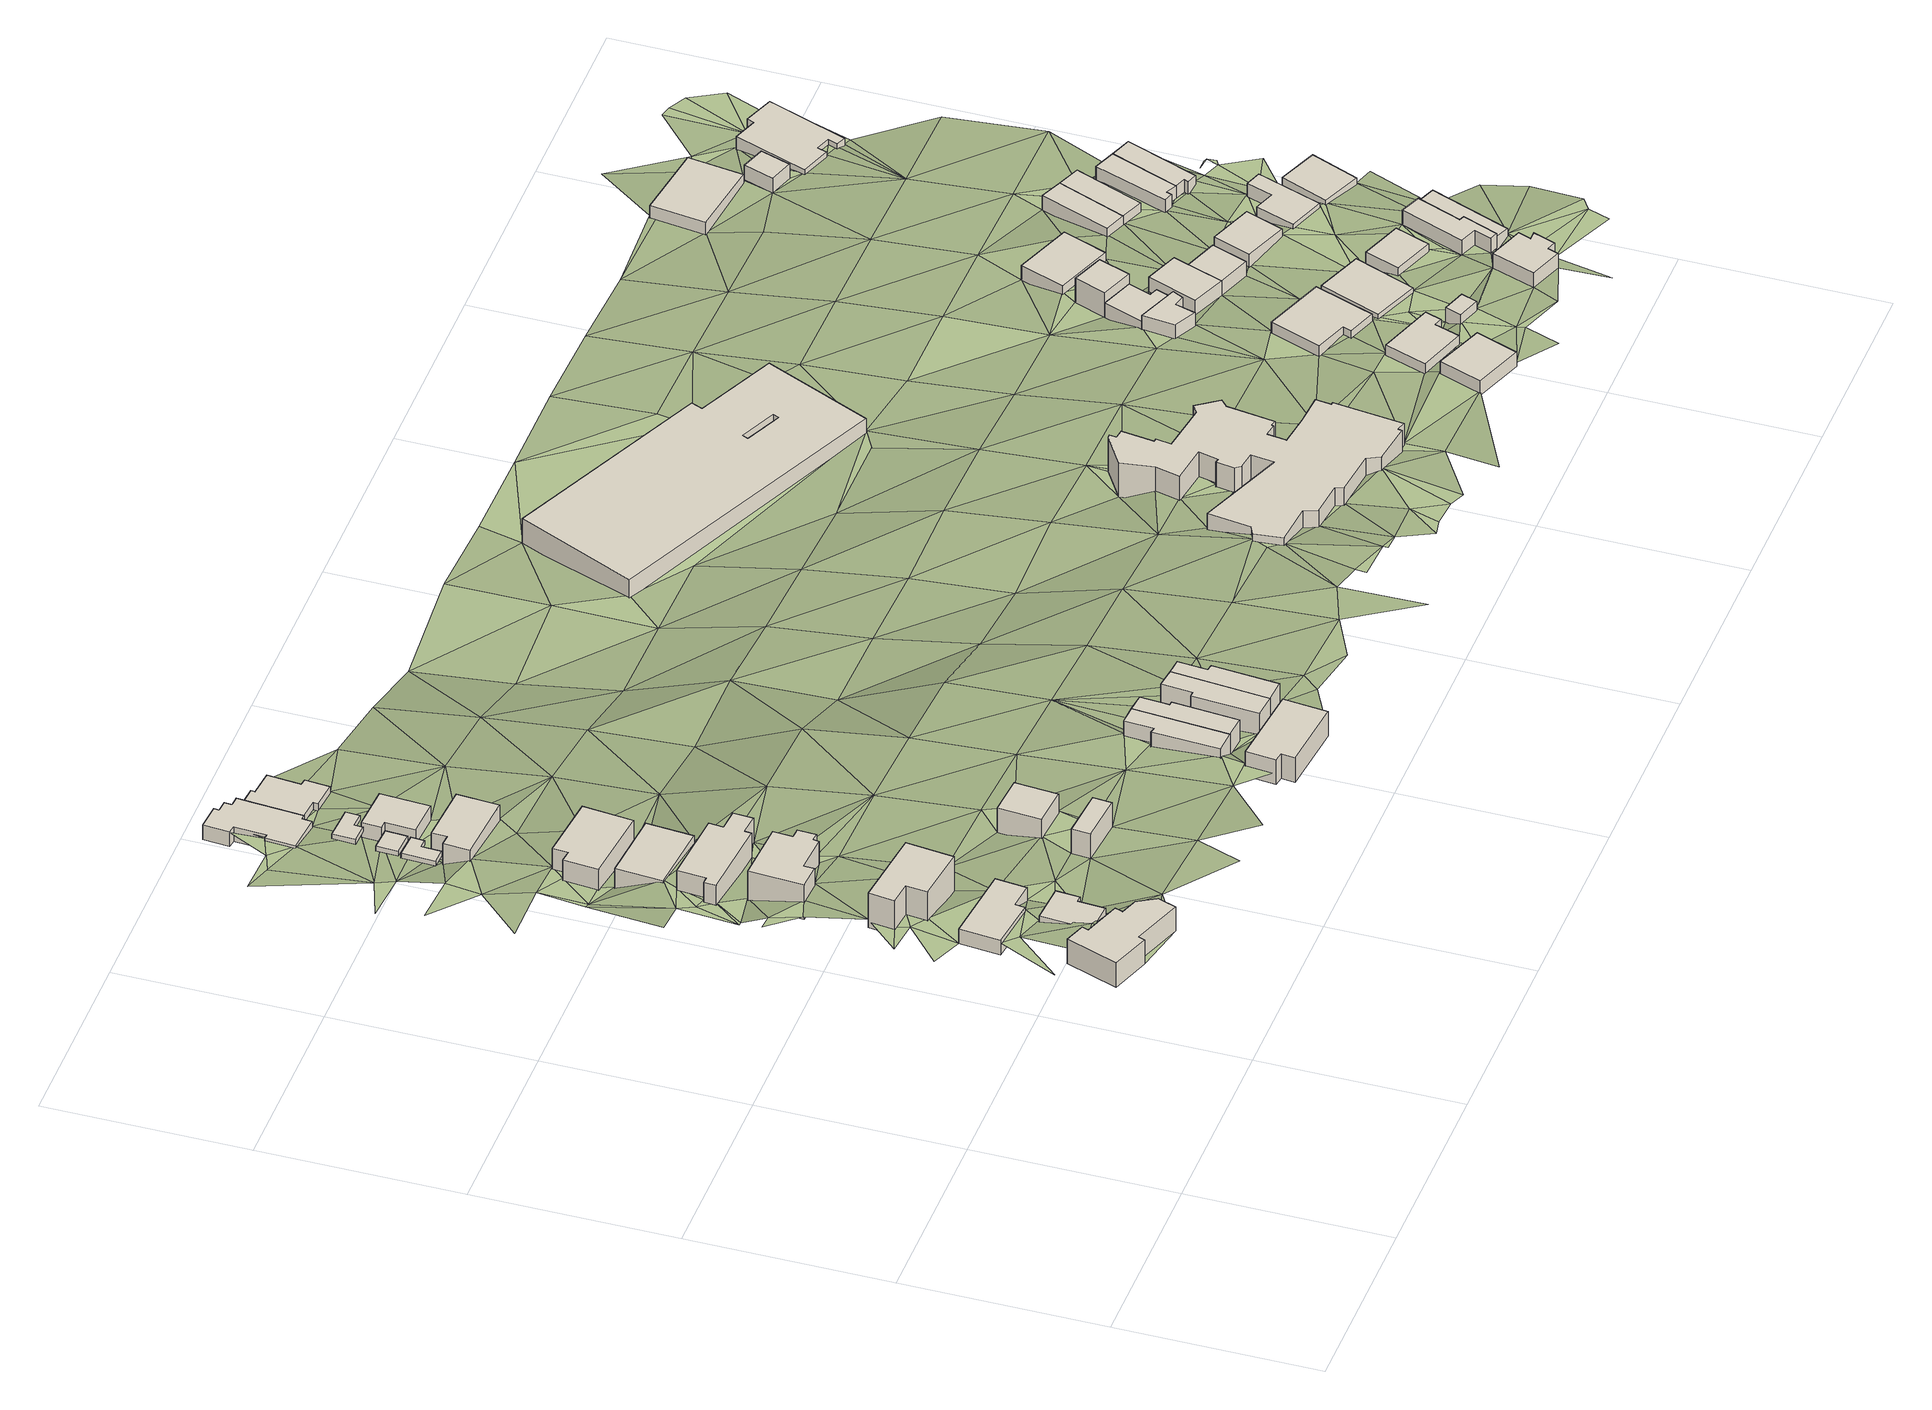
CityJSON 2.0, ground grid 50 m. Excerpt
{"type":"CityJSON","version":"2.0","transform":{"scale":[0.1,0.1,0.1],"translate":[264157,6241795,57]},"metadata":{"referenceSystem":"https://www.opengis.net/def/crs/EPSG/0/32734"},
"CityObjects":{
"building1":{"type":"Building","attributes":{"address":"49 Beresford Road Walmer Estate Cape Town","building":"house","building:levels":2,"building_height":6.9,"plus_code":"4FRW3C6X+W94","ground_height":112.01,"roof_height":118.91},"geometry":[{"type":"Solid","lod":"1","boundaries":[[[[0,1,2,3]],[[1,4,5,2]],[[4,6,7,5]],[[6,8,9,7]],[[8,10,11,9]],[[10,12,13,11]],[[12,14,15,13]],[[14,16,17,15]],[[16,18,19,17]],[[18,20,21,19]],[[20,0,3,21]],[[3,2,5,7,9,11,13,15,17,19,21]],[[20,18,16,14,12,10,8,6,4,1,0]]]]}]},
"building2":{"type":"Building","attributes":{"address":"66 Upper Mountain Road Walmer Estate Cape Town","building":"house","building:levels":1,"building_height":4.1,"plus_code":"4FRW3C6X+WCX","ground_height":106.28,"roof_height":110.38},"geometry":[{"type":"Solid","lod":"1","boundaries":[[[[22,23,24,25]],[[23,26,27,24]],[[26,28,29,27]],[[28,30,31,29]],[[30,32,33,31]],[[32,22,25,33]],[[25,24,27,29,31,33]],[[32,30,28,26,23,22]]]]}]},
"building3":{"type":"Building","attributes":{"address":"64 Upper Mountain Road Walmer Estate Cape Town","building":"house","building:levels":1,"building_height":4.1,"plus_code":"4FRW3C7X+2C8","ground_height":105.66,"roof_height":109.76},"geometry":[{"type":"Solid","lod":"1","boundaries":[[[[34,35,36,37]],[[35,38,39,36]],[[38,40,41,39]],[[40,42,43,41]],[[42,44,45,43]],[[44,34,37,45]],[[37,36,39,41,43,45]],[[44,42,40,38,35,34]]]]}]},
"building4":{"type":"Building","attributes":{"address":"62 Upper Mountain Road Walmer Estate Cape Town","building":"house","building:levels":3,"building_height":9.7,"plus_code":"4FRW3C7X+3CQ","ground_height":103.49,"roof_height":113.19},"geometry":[{"type":"Solid","lod":"1","boundaries":[[[[46,47,48,49]],[[47,50,51,48]],[[50,52,53,51]],[[52,54,55,53]],[[54,56,57,55]],[[56,46,49,57]],[[49,48,51,53,55,57]],[[56,54,52,50,47,46]]]]}]},
"building5":{"type":"Building","attributes":{"address":"Walmer Estate Cape Town","building":"house","building:levels":3,"building_height":9.7,"plus_code":"4FRW3C7X+5FV","ground_height":96.87,"roof_height":106.57},"geometry":[{"type":"Solid","lod":"1","boundaries":[[[[58,59,60,61]],[[59,62,63,60]],[[62,64,65,63]],[[64,66,67,65]],[[66,68,69,67]],[[68,70,71,69]],[[70,72,73,71]],[[72,74,75,73]],[[74,76,77,75]],[[76,58,61,77]],[[61,60,63,65,67,69,71,73,75,77]],[[76,74,72,70,68,66,64,62,59,58]]]]}]},
"building6":{"type":"Building","attributes":{"address":"Upper Mountain Road Walmer Estate Cape Town","building":"house","building:levels":2,"building_height":6.9,"plus_code":"4FRW3C7X+7F3","ground_height":96.87,"roof_height":103.77},"geometry":[{"type":"Solid","lod":"1","boundaries":[[[[78,79,80,81]],[[79,82,83,80]],[[82,84,85,83]],[[84,86,87,85]],[[86,88,89,87]],[[88,90,91,89]],[[90,92,93,91]],[[92,94,95,93]],[[94,96,97,95]],[[96,78,81,97]],[[81,80,83,85,87,89,91,93,95,97]],[[96,94,92,90,88,86,84,82,79,78]]]]}]},
"building7":{"type":"Building","attributes":{"address":"56 Upper Mountain Road Walmer Estate Cape Town","building":"house","building:levels":2,"building_height":6.9,"plus_code":"4FRW3C7X+8F7","ground_height":91.58,"roof_height":98.48},"geometry":[{"type":"Solid","lod":"1","boundaries":[[[[98,99,100,101]],[[99,102,103,100]],[[102,104,105,103]],[[104,98,101,105]],[[101,100,103,105]],[[104,102,99,98]]]]}]},
"building8":{"type":"Building","attributes":{"building":"garage","building:levels":2,"building_height":6.9,"plus_code":"4FRW3C6X+XHG","ground_height":103.41,"roof_height":110.31},"geometry":[{"type":"Solid","lod":"1","boundaries":[[[[106,107,108,109]],[[107,110,111,108]],[[110,112,113,111]],[[112,106,109,113]],[[109,108,111,113]],[[112,110,107,106]]]]}]},
"building9":{"type":"Building","attributes":{"address":"54 Upper Mountain Road Walmer Estate Cape Town","building":"house","building:levels":2,"building_height":6.9,"plus_code":"4FRW3C7X+9F8","ground_height":91.58,"roof_height":98.48},"geometry":[{"type":"Solid","lod":"1","boundaries":[[[[114,115,116,117]],[[115,118,119,116]],[[118,120,121,119]],[[120,122,123,121]],[[122,124,125,123]],[[124,114,117,125]],[[117,116,119,121,123,125]],[[124,122,120,118,115,114]]]]}]},
"building10":{"type":"Building","attributes":{"address":"Walmer Estate Cape Town","building":"roof","building:levels":1,"building_height":1.3,"min_height":2.8,"plus_code":"4FRW3C7X+FCX","ground_height":86.94,"roof_height":92.34,"bottom_roof_height":91.04},"geometry":[{"type":"Solid","lod":"1","boundaries":[[[[126,127,128,129]],[[127,130,131,128]],[[130,132,133,131]],[[132,134,135,133]],[[134,136,137,135]],[[136,126,129,137]],[[129,128,131,133,135,137]],[[136,134,132,130,127,126]]]]}]},
"building11":{"type":"Building","attributes":{"address":"2 Rhodes Avenue University Estate Cape Town","building":"house","building:levels":2,"building_height":6.9,"plus_code":"4FRW3C7X+2JJ","ground_height":101.25,"roof_height":108.15},"geometry":[{"type":"Solid","lod":"1","boundaries":[[[[138,139,140,141]],[[139,142,143,140]],[[142,144,145,143]],[[144,138,141,145]],[[141,140,143,145]],[[144,142,139,138]]]]}]},
"building12":{"type":"Building","attributes":{"address":"Walmer Estate Cape Town","building":"roof","building:levels":1,"building_height":1.3,"min_height":2.8,"plus_code":"4FRW3C7X+GCH","ground_height":86.94,"roof_height":92.34,"bottom_roof_height":91.04},"geometry":[{"type":"Solid","lod":"1","boundaries":[[[[146,147,148,149]],[[147,150,151,148]],[[150,152,153,151]],[[152,146,149,153]],[[149,148,151,153]],[[152,150,147,146]]]]}]},
"building13":{"type":"Building","attributes":{"address":"Upper Mountain Road Walmer Estate Cape Town","building":"roof","building:levels":1,"building_height":1.3,"min_height":2.8,"plus_code":"4FRW3C7X+HF6","ground_height":86.94,"roof_height":92.34,"bottom_roof_height":91.04},"geometry":[{"type":"Solid","lod":"1","boundaries":[[[[154,155,156,157]],[[155,158,159,156]],[[158,160,161,159]],[[160,162,163,161]],[[162,164,165,163]],[[164,154,157,165]],[[157,156,159,161,163,165]],[[164,162,160,158,155,154]]]]}]},
"building14":{"type":"Building","attributes":{"address":"52 Upper Mountain Road Walmer Estate Cape Town","building":"house","building:levels":2,"building_height":6.9,"plus_code":"4FRW3C7X+FFH","ground_height":85.45,"roof_height":92.35},"geometry":[{"type":"Solid","lod":"1","boundaries":[[[[166,167,168,169]],[[167,170,171,168]],[[170,172,173,171]],[[172,174,175,173]],[[174,176,177,175]],[[176,166,169,177]],[[169,168,171,173,175,177]],[[176,174,172,170,167,166]]]]}]},
"building15":{"type":"Building","attributes":{"address":"50 Upper Mountain Road Walmer Estate Cape Town","building":"house","building:levels":1,"building_height":4.1,"plus_code":"4FRW3C7X+GGC","ground_height":85.45,"roof_height":89.55},"geometry":[{"type":"Solid","lod":"1","boundaries":[[[[178,179,180,181]],[[179,182,183,180]],[[182,184,185,183]],[[184,186,187,185]],[[186,188,189,187]],[[188,178,181,189]],[[181,180,183,185,187,189]],[[188,186,184,182,179,178]]]]}]},
"building16":{"type":"Building","attributes":{"address":"128 Chester Road Walmer Estate Cape Town","building":"house","building:levels":1,"building_height":4.1,"plus_code":"4FRW3C7X+JFW","ground_height":80.23,"roof_height":84.33},"geometry":[{"type":"Solid","lod":"1","boundaries":[[[[190,191,192,193]],[[191,194,195,192]],[[194,196,197,195]],[[196,198,199,197]],[[198,200,201,199]],[[200,202,203,201]],[[202,204,205,203]],[[204,206,207,205]],[[206,208,209,207]],[[208,210,211,209]],[[210,212,213,211]],[[212,214,215,213]],[[214,216,217,215]],[[216,218,219,217]],[[218,190,193,219]],[[193,192,195,197,199,201,203,205,207,209,211,213,215,217,219]],[[218,216,214,212,210,208,206,204,202,200,198,196,194,191,190]]]]}]},
"building17":{"type":"Building","attributes":{"address":"130 Chester Road Walmer Estate Cape Town","building":"house","building:levels":1,"building_height":4.1,"plus_code":"4FRW3C7X+JGW","ground_height":80.23,"roof_height":84.33},"geometry":[{"type":"Solid","lod":"1","boundaries":[[[[190,218,219,193]],[[218,220,221,219]],[[220,222,223,221]],[[222,224,225,223]],[[224,226,227,225]],[[226,228,229,227]],[[228,230,231,229]],[[230,232,233,231]],[[232,234,235,233]],[[234,190,193,235]],[[193,219,221,223,225,227,229,231,233,235]],[[234,232,230,228,226,224,222,220,218,190]]]]}]},
"building18":{"type":"Building","attributes":{"address":"5 Kylemore Road University Estate Cape Town","building":"house","building:levels":2,"building_height":6.9,"plus_code":"4FRW3C6X+VQH","ground_height":98.24,"roof_height":105.14},"geometry":[{"type":"Solid","lod":"1","boundaries":[[[[236,237,238,239]],[[237,240,241,238]],[[240,242,243,241]],[[242,244,245,243]],[[244,246,247,245]],[[246,236,239,247]],[[239,238,241,243,245,247]],[[246,244,242,240,237,236]]]]}]},
"building19":{"type":"Building","attributes":{"address":"6 Rhodes Avenue University Estate Cape Town","building":"house","building:levels":2,"building_height":6.9,"plus_code":"4FRW3C6X+WQM","ground_height":96.75,"roof_height":103.65},"geometry":[{"type":"Solid","lod":"1","boundaries":[[[[248,249,250,251]],[[249,252,253,250]],[[252,254,255,253]],[[254,256,257,255]],[[256,258,259,257]],[[258,248,251,259]],[[251,250,253,255,257,259]],[[258,256,254,252,249,248]]]]}]},
"building20":{"type":"Building","attributes":{"address":"8 Rhodes Avenue University Estate Cape Town","building":"house","building:levels":2,"building_height":6.9,"plus_code":"4FRW3C6X+WQQ","ground_height":96.75,"roof_height":103.65},"geometry":[{"type":"Solid","lod":"1","boundaries":[[[[248,258,259,251]],[[258,260,261,259]],[[260,262,263,261]],[[262,264,265,263]],[[264,266,267,265]],[[266,248,251,267]],[[251,259,261,263,265,267]],[[266,264,262,260,258,248]]]]}]},
"building21":{"type":"Building","attributes":{"address":"10 Rhodes Avenue University Estate Cape Town","building":"house","building:levels":2,"building_height":6.9,"plus_code":"4FRW3C6X+WRG","ground_height":96.75,"roof_height":103.65},"geometry":[{"type":"Solid","lod":"1","boundaries":[[[[268,269,270,271]],[[269,272,273,270]],[[272,274,275,273]],[[274,276,277,275]],[[276,278,279,277]],[[278,268,271,279]],[[271,270,273,275,277,279]],[[278,276,274,272,269,268]]]]}]},
"building22":{"type":"Building","attributes":{"address":"12 Rhodes Avenue University Estate Cape Town","building":"house","building:levels":2,"building_height":6.9,"plus_code":"4FRW3C6X+WVC","ground_height":96.75,"roof_height":103.65},"geometry":[{"type":"Solid","lod":"1","boundaries":[[[[269,268,271,270]],[[268,280,281,271]],[[280,282,283,281]],[[282,284,285,283]],[[284,286,287,285]],[[286,269,270,287]],[[270,271,281,283,285,287]],[[286,284,282,280,268,269]]]]}]},
"building23":{"type":"Building","attributes":{"address":"Oasis House 96 Upper Roodebloem Road University Estate Cape Town","building":"office","building:levels":3,"building_height":9.7,"plus_code":"4FRW3F72+27H","ground_height":79.51,"roof_height":89.21},"geometry":[{"type":"Solid","lod":"1","boundaries":[[[[288,289,290,291]],[[289,292,293,290]],[[292,294,295,293]],[[294,296,297,295]],[[296,298,299,297]],[[298,300,301,299]],[[300,302,303,301]],[[302,304,305,303]],[[304,306,307,305]],[[306,308,309,307]],[[308,310,311,309]],[[310,312,313,311]],[[312,314,315,313]],[[314,316,317,315]],[[316,318,319,317]],[[318,320,321,319]],[[320,322,323,321]],[[322,324,325,323]],[[324,326,327,325]],[[326,328,329,327]],[[328,330,331,329]],[[330,332,333,331]],[[332,334,335,333]],[[334,336,337,335]],[[336,338,339,337]],[[338,340,341,339]],[[340,342,343,341]],[[342,344,345,343]],[[344,346,347,345]],[[346,348,349,347]],[[348,350,351,349]],[[350,352,353,351]],[[352,354,355,353]],[[354,356,357,355]],[[356,358,359,357]],[[358,360,361,359]],[[360,362,363,361]],[[362,364,365,363]],[[364,366,367,365]],[[366,368,369,367]],[[368,370,371,369]],[[370,372,373,371]],[[372,288,291,373]],[[291,290,293,295,297,299,301,303,305,307,309,311,313,315,317,319,321,323,325,327,329,331,333,335,337,339,341,343,345,347,349,351,353,355,357,359,361,363,365,367,369,371,373]],[[372,370,368,366,364,362,360,358,356,354,352,350,348,346,344,342,340,338,336,334,332,330,328,326,324,322,320,318,316,314,312,310,308,306,304,302,300,298,296,294,292,289,288]]]]}]},
"building24":{"type":"Building","attributes":{"address":"197 Nelson Mandela Boulevard Cape Town","building":"warehouse","building:levels":2,"operator":"Oasis","building_height":6.9,"plus_code":"4FRW3F72+C5V","ground_height":68.61,"roof_height":75.51},"geometry":[{"type":"Solid","lod":"1","boundaries":[[[[374,375,376,377]],[[375,378,379,376]],[[378,380,381,379]],[[380,382,383,381]],[[382,384,385,383]],[[384,374,377,385]],[[386,387,388,389]],[[387,390,391,388]],[[390,392,393,391]],[[392,386,389,393]],[[377,376,379,381,383,385],[389,388,391,393]],[[384,382,380,378,375,374],[392,390,387,386]]]]}]},
"building25":{"type":"Building","attributes":{"address":"131 Upper Roodebloem Road University Estate Cape Town","building":"house","building:levels":1,"building_height":4.1,"plus_code":"4FRW3F62+VGJ","ground_height":81.19,"roof_height":85.29},"geometry":[{"type":"Solid","lod":"1","boundaries":[[[[394,395,396,397]],[[395,398,399,396]],[[398,400,401,399]],[[400,394,397,401]],[[397,396,399,401]],[[400,398,395,394]]]]}]},
"building26":{"type":"Building","attributes":{"address":"129 Upper Roodebloem Road University Estate Cape Town","building":"house","building:levels":1,"building_height":4.1,"plus_code":"4FRW3F62+WGP","ground_height":79.14,"roof_height":83.24},"geometry":[{"type":"Solid","lod":"1","boundaries":[[[[402,403,404,405]],[[403,406,407,404]],[[406,408,409,407]],[[408,410,411,409]],[[410,412,413,411]],[[412,402,405,413]],[[405,404,407,409,411,413]],[[412,410,408,406,403,402]]]]}]},
"building27":{"type":"Building","attributes":{"address":"127A Upper Roodebloem Road University Estate Cape Town","building":"house","building:levels":1,"building_height":4.1,"plus_code":"4FRW3F72+2GH","ground_height":76.53,"roof_height":80.63},"geometry":[{"type":"Solid","lod":"1","boundaries":[[[[414,415,416,417]],[[415,418,419,416]],[[418,420,421,419]],[[420,422,423,421]],[[422,424,425,423]],[[424,414,417,425]],[[417,416,419,421,423,425]],[[424,422,420,418,415,414]]]]}]},
"building28":{"type":"Building","attributes":{"building":"yes","building:levels":1,"building_height":4.1,"plus_code":"4FRW3F62+WH8","ground_height":79.14,"roof_height":83.24},"geometry":[{"type":"Solid","lod":"1","boundaries":[[[[426,427,428,429]],[[427,430,431,428]],[[430,432,433,431]],[[432,426,429,433]],[[429,428,431,433]],[[432,430,427,426]]]]}]},
"building29":{"type":"Building","attributes":{"address":"127 Upper Roodebloem Road University Estate Cape Town","building":"house","building:levels":1,"building_height":4.1,"plus_code":"4FRW3F72+4GV","ground_height":74.21,"roof_height":78.31},"geometry":[{"type":"Solid","lod":"1","boundaries":[[[[434,435,436,437]],[[435,438,439,436]],[[438,440,441,439]],[[440,442,443,441]],[[442,444,445,443]],[[444,434,437,445]],[[437,436,439,441,443,445]],[[444,442,440,438,435,434]]]]}]},
"building30":{"type":"Building","attributes":{"address":"125 Upper Roodebloem Road University Estate Cape Town","building":"house","building:levels":1,"building_height":4.1,"plus_code":"4FRW3F72+5GP","ground_height":72.38,"roof_height":76.48},"geometry":[{"type":"Solid","lod":"1","boundaries":[[[[446,447,448,449]],[[447,450,451,448]],[[450,452,453,451]],[[452,454,455,453]],[[454,456,457,455]],[[456,446,449,457]],[[449,448,451,453,455,457]],[[456,454,452,450,447,446]]]]}]},
"building31":{"type":"Building","attributes":{"address":"University Estate Cape Town","building":"house","building:levels":1,"building_height":4.1,"plus_code":"4FRW3F72+2J2","ground_height":75.73,"roof_height":79.83},"geometry":[{"type":"Solid","lod":"1","boundaries":[[[[458,459,460,461]],[[459,462,463,460]],[[462,464,465,463]],[[464,458,461,465]],[[461,460,463,465]],[[464,462,459,458]]]]}]},
"building32":{"type":"Building","attributes":{"address":"123 Upper Roodebloem Road University Estate Cape Town","building":"house","building:levels":2,"building_height":6.9,"plus_code":"4FRW3F72+6G5","ground_height":72.38,"roof_height":79.28},"geometry":[{"type":"Solid","lod":"1","boundaries":[[[[447,446,466,467]],[[446,468,469,466]],[[468,470,471,469]],[[470,447,467,471]],[[467,466,469,471]],[[470,468,446,447]]]]}]},
"building33":{"type":"Building","attributes":{"address":"29 Ritchie Street University Estate Cape Town","building":"house","building:levels":1,"building_height":4.1,"plus_code":"4FRW3F72+4HV","ground_height":74.21,"roof_height":78.31},"geometry":[{"type":"Solid","lod":"1","boundaries":[[[[472,473,474,475]],[[473,476,477,474]],[[476,478,479,477]],[[478,480,481,479]],[[480,472,475,481]],[[475,474,477,479,481]],[[480,478,476,473,472]]]]}]},
"building34":{"type":"Building","attributes":{"address":"University Estate Cape Town","building":"house","building:levels":1,"building_height":4.1,"plus_code":"4FRW3F62+VMM","ground_height":80.21,"roof_height":84.31},"geometry":[{"type":"Solid","lod":"1","boundaries":[[[[482,483,484,485]],[[483,486,487,484]],[[486,488,489,487]],[[488,490,491,489]],[[490,492,493,491]],[[492,494,495,493]],[[494,496,497,495]],[[496,482,485,497]],[[485,484,487,489,491,493,495,497]],[[496,494,492,490,488,486,483,482]]]]}]},
"building35":{"type":"Building","attributes":{"address":"31 Ritchie Street University Estate Cape Town","building":"house","building:levels":1,"building_height":4.1,"plus_code":"4FRW3F72+4JC","ground_height":74.21,"roof_height":78.31},"geometry":[{"type":"Solid","lod":"1","boundaries":[[[[473,472,475,474]],[[472,498,499,475]],[[498,500,501,499]],[[500,473,474,501]],[[474,475,499,501]],[[500,498,472,473]]]]}]},
"building36":{"type":"Building","attributes":{"address":"University Estate Cape Town","building":"house","building:levels":1,"building_height":4.1,"plus_code":"4FRW3F62+XMV","ground_height":75.73,"roof_height":79.83},"geometry":[{"type":"Solid","lod":"1","boundaries":[[[[502,503,504,505]],[[503,506,507,504]],[[506,508,509,507]],[[508,502,505,509]],[[505,504,507,509]],[[508,506,503,502]]]]}]},
"building37":{"type":"Building","attributes":{"address":"121B Tooting Lane University Estate Cape Town","building":"house","building:levels":1,"building_height":4.1,"plus_code":"4FRW3F72+7H4","ground_height":70.11,"roof_height":74.21},"geometry":[{"type":"Solid","lod":"1","boundaries":[[[[510,511,512,513]],[[511,514,515,512]],[[514,516,517,515]],[[516,510,513,517]],[[513,512,515,517]],[[516,514,511,510]]]]}]},
"building38":{"type":"Building","attributes":{"address":"University Estate Cape Town","building":"house","building:levels":1,"building_height":4.1,"plus_code":"4FRW3F62+XPC","ground_height":78.2,"roof_height":82.3},"geometry":[{"type":"Solid","lod":"1","boundaries":[[[[518,519,520,521]],[[519,522,523,520]],[[522,524,525,523]],[[524,526,527,525]],[[526,528,529,527]],[[528,530,531,529]],[[530,532,533,531]],[[532,518,521,533]],[[521,520,523,525,527,529,531,533]],[[532,530,528,526,524,522,519,518]]]]}]},
"building39":{"type":"Building","attributes":{"address":"33 Ritchie Street University Estate Cape Town","building":"house","building:levels":1,"building_height":4.1,"plus_code":"4FRW3F72+4M6","ground_height":73.12,"roof_height":77.22},"geometry":[{"type":"Solid","lod":"1","boundaries":[[[[534,535,536,537]],[[535,538,539,536]],[[538,540,541,539]],[[540,534,537,541]],[[537,536,539,541]],[[540,538,535,534]]]]}]},
"building40":{"type":"Building","attributes":{"address":"University Estate Cape Town","building":"house","building:levels":1,"building_height":4.1,"plus_code":"4FRW3F62+XPG","ground_height":77.39,"roof_height":81.49},"geometry":[{"type":"Solid","lod":"1","boundaries":[[[[542,543,544,545]],[[543,546,547,544]],[[546,548,549,547]],[[548,550,551,549]],[[550,552,553,551]],[[552,542,545,553]],[[545,544,547,549,551,553]],[[552,550,548,546,543,542]]]]}]},
"building41":{"type":"Building","attributes":{"address":"35 Ritchie Street University Estate Cape Town","building":"house","building:levels":1,"building_height":4.1,"plus_code":"4FRW3F72+4P3","ground_height":72.18,"roof_height":76.28},"geometry":[{"type":"Solid","lod":"1","boundaries":[[[[554,555,556,557]],[[555,558,559,556]],[[558,560,561,559]],[[560,562,563,561]],[[562,564,565,563]],[[564,554,557,565]],[[557,556,559,561,563,565]],[[564,562,560,558,555,554]]]]}]},
"building42":{"type":"Building","attributes":{"address":"4 Selbourne Road University Estate Cape Town","building":"house","building:levels":1,"building_height":4.1,"plus_code":"4FRW3F72+7M4","ground_height":68.46,"roof_height":72.56},"geometry":[{"type":"Solid","lod":"1","boundaries":[[[[566,567,568,569]],[[567,570,571,568]],[[570,572,573,571]],[[572,566,569,573]],[[569,568,571,573]],[[572,570,567,566]]]]}]},
"building43":{"type":"Building","attributes":{"address":"6 Selbourne Road University Estate Cape Town","building":"house","building:levels":1,"building_height":4.1,"plus_code":"4FRW3F72+7P2","ground_height":68.46,"roof_height":72.56},"geometry":[{"type":"Solid","lod":"1","boundaries":[[[[572,574,575,573]],[[574,576,577,575]],[[576,566,569,577]],[[566,572,573,569]],[[573,575,577,569]],[[566,576,574,572]]]]}]},
"building44":{"type":"Building","attributes":{"address":"37 Ritchie Street University Estate Cape Town","building":"house","building:levels":1,"building_height":4.1,"plus_code":"4FRW3F72+3QM","ground_height":72.18,"roof_height":76.28},"geometry":[{"type":"Solid","lod":"1","boundaries":[[[[578,579,580,581]],[[579,582,583,580]],[[582,584,585,583]],[[584,578,581,585]],[[581,580,583,585]],[[584,582,579,578]]]]}]},
"building45":{"type":"Building","attributes":{"address":"8 Selbourne Road University Estate Cape Town","building":"house","building:levels":1,"building_height":4.1,"plus_code":"4FRW3F72+6PG","ground_height":69.64,"roof_height":73.74},"geometry":[{"type":"Solid","lod":"1","boundaries":[[[[586,587,588,589]],[[587,590,591,588]],[[590,592,593,591]],[[592,594,595,593]],[[594,596,597,595]],[[596,586,589,597]],[[589,588,591,593,595,597]],[[596,594,592,590,587,586]]]]}]},
"building46":{"type":"Building","attributes":{"building":"yes","building:levels":1,"building_height":4.1,"plus_code":"4FRW3F72+HJG","ground_height":60.38,"roof_height":64.48},"geometry":[{"type":"Solid","lod":"1","boundaries":[[[[598,599,600,601]],[[599,602,603,600]],[[602,604,605,603]],[[604,598,601,605]],[[601,600,603,605]],[[604,602,599,598]]]]}]},
"building47":{"type":"Building","attributes":{"address":"10 Selbourne Road University Estate Cape Town","building":"house","building:levels":1,"building_height":4.1,"plus_code":"4FRW3F72+6QC","ground_height":69.64,"roof_height":73.74},"geometry":[{"type":"Solid","lod":"1","boundaries":[[[[586,596,597,589]],[[596,606,607,597]],[[606,608,609,607]],[[608,610,611,609]],[[610,612,613,611]],[[612,586,589,613]],[[589,597,607,609,611,613]],[[612,610,608,606,596,586]]]]}]},
"building48":{"type":"Building","attributes":{"building":"yes","building:levels":1,"building_height":4.1,"plus_code":"4FRW3F72+GMG","ground_height":62.84,"roof_height":66.94},"geometry":[{"type":"Solid","lod":"1","boundaries":[[[[614,615,616,617]],[[615,618,619,616]],[[618,620,621,619]],[[620,614,617,621]],[[617,616,619,621]],[[620,618,615,614]]]]}]},
"building49":{"type":"Building","attributes":{"address":"Devonshire Street Woodstock Cape Town","building":"house","building:levels":1,"building_height":4.1,"plus_code":"4FRW3F72+GPH","ground_height":59.53,"roof_height":63.63},"geometry":[{"type":"Solid","lod":"1","boundaries":[[[[622,623,624,625]],[[623,626,627,624]],[[626,628,629,627]],[[628,630,631,629]],[[630,632,633,631]],[[632,634,635,633]],[[634,636,637,635]],[[636,638,639,637]],[[638,640,641,639]],[[640,622,625,641]],[[625,624,627,629,631,633,635,637,639,641]],[[640,638,636,634,632,630,628,626,623,622]]]]}]},
"terrain1":{"type":"TINRelief","geometry":[{"type":"CompositeSurface","lod":"1","boundaries":[[[14,12,10]],[[4,1,0]],[[642,643,644]],[[0,645,4]],[[642,4,645]],[[0,20,18]],[[646,647,35]],[[643,642,648]],[[649,642,645]],[[0,18,650]],[[650,645,0]],[[18,16,650]],[[651,652,646]],[[642,649,648]],[[653,652,651]],[[654,16,14]],[[35,655,646]],[[651,646,656]],[[16,654,650]],[[656,646,655]],[[648,649,30]],[[657,655,35]],[[28,26,650]],[[648,658,659]],[[660,661,662]],[[650,654,28]],[[648,30,658]],[[663,662,653]],[[662,663,660]],[[30,28,664]],[[657,56,655]],[[665,666,667]],[[666,660,668]],[[30,664,658]],[[669,663,653]],[[670,665,671]],[[660,663,668]],[[671,665,667]],[[658,664,657]],[[672,670,673]],[[653,46,669]],[[668,667,666]],[[28,654,107]],[[674,671,667]],[[671,675,670]],[[28,107,664]],[[676,56,657]],[[671,674,675]],[[670,677,673]],[[674,678,675]],[[670,675,679]],[[677,670,679]],[[46,56,676]],[[680,657,664]],[[673,677,681]],[[682,669,683]],[[78,667,668]],[[684,685,654]],[[686,681,687]],[[669,46,688]],[[654,685,107]],[[676,657,680]],[[689,677,679]],[[664,107,106]],[[688,46,676]],[[677,689,690]],[[681,677,691]],[[688,683,669]],[[691,677,690]],[[687,692,693]],[[664,106,680]],[[679,675,88]],[[78,668,68]],[[694,687,681]],[[683,695,696]],[[694,681,691]],[[695,683,688]],[[68,697,698]],[[699,700,701]],[[702,694,691]],[[139,676,680]],[[689,114,690]],[[685,110,107]],[[88,703,679]],[[704,692,687]],[[705,688,676]],[[694,704,687]],[[698,82,68]],[[106,706,680]],[[78,68,82]],[[79,78,82]],[[705,676,139]],[[706,106,112]],[[700,692,707]],[[708,701,709]],[[88,86,84]],[[692,704,707]],[[695,688,710]],[[114,689,98]],[[695,710,698]],[[88,84,703]],[[711,680,706]],[[701,700,182]],[[711,706,112]],[[700,707,167]],[[698,710,82]],[[694,712,704]],[[708,709,713]],[[714,685,715]],[[685,714,110]],[[716,709,701]],[[710,688,705]],[[186,700,167]],[[705,139,138]],[[167,707,170]],[[712,694,115]],[[182,700,186]],[[179,716,701]],[[701,182,179]],[[709,716,713]],[[703,84,717]],[[82,717,84]],[[110,718,112]],[[112,718,711]],[[712,719,704]],[[703,720,98]],[[713,716,721]],[[710,717,82]],[[184,182,186]],[[711,718,138]],[[720,114,98]],[[722,713,721]],[[167,166,186]],[[110,714,718]],[[114,720,115]],[[723,716,179]],[[724,721,725]],[[726,705,138]],[[717,720,703]],[[166,188,186]],[[726,710,705]],[[712,115,727]],[[723,179,178]],[[728,729,714]],[[726,138,718]],[[730,731,723]],[[712,727,719]],[[732,718,714]],[[732,714,729]],[[730,723,733]],[[178,733,723]],[[719,727,166]],[[720,727,115]],[[734,730,733]],[[735,717,710]],[[178,736,733]],[[188,166,737]],[[726,738,710]],[[739,718,732]],[[740,732,729]],[[737,178,188]],[[741,726,718]],[[718,739,741]],[[740,729,742]],[[735,710,738]],[[737,736,178]],[[737,166,727]],[[717,743,720]],[[741,739,744]],[[745,746,747]],[[742,729,236]],[[740,748,749]],[[748,740,742]],[[745,736,750]],[[743,717,735]],[[745,750,746]],[[741,751,726]],[[748,276,749]],[[751,738,726]],[[720,752,727]],[[737,750,736]],[[748,742,753]],[[749,276,262]],[[753,742,236]],[[741,248,751]],[[236,754,755]],[[756,264,262]],[[264,756,266]],[[756,262,276]],[[755,753,236]],[[756,276,274]],[[720,743,752]],[[248,266,751]],[[266,756,272]],[[274,272,756]],[[727,757,737]],[[758,755,754]],[[751,266,272]],[[738,759,735]],[[738,751,760]],[[272,269,751]],[[727,752,757]],[[737,761,750]],[[286,751,269]],[[760,759,738]],[[286,284,282]],[[762,282,755]],[[735,763,743]],[[758,762,755]],[[757,761,737]],[[282,764,286]],[[752,743,763]],[[763,735,759]],[[751,286,765]],[[762,764,282]],[[765,760,751]],[[758,766,762]],[[764,765,286]],[[767,757,752]],[[760,768,759]],[[752,763,767]],[[769,764,762]],[[760,765,768]],[[769,762,766]],[[763,759,770]],[[757,771,761]],[[772,757,767]],[[770,759,768]],[[764,773,765]],[[769,774,764]],[[771,757,772]],[[767,763,775]],[[768,765,773]],[[774,773,764]],[[775,763,770]],[[776,777,769]],[[772,767,778]],[[777,774,769]],[[770,768,779]],[[778,767,775]],[[768,773,779]],[[771,772,780]],[[781,775,770]],[[780,772,778]],[[782,774,777]],[[779,781,770]],[[774,783,773]],[[777,784,785]],[[775,786,778]],[[771,780,787]],[[783,774,782]],[[788,784,789]],[[779,773,790]],[[785,782,777]],[[791,780,778]],[[781,786,775]],[[784,788,785]],[[783,790,773]],[[792,793,788]],[[778,794,791]],[[781,779,795]],[[783,782,785]],[[786,794,778]],[[785,788,796]],[[790,795,779]],[[793,796,788]],[[780,791,384]],[[797,783,798]],[[787,780,384]],[[797,790,783]],[[785,796,799]],[[781,800,786]],[[793,801,802]],[[796,793,803]],[[795,800,781]],[[804,802,801]],[[793,802,803]],[[805,790,797]],[[794,786,806]],[[807,802,804]],[[795,790,324]],[[384,808,787]],[[803,809,796]],[[800,806,786]],[[805,810,790]],[[805,797,811]],[[324,790,810]],[[812,811,797]],[[797,813,812]],[[807,814,802]],[[803,802,814]],[[815,791,794]],[[814,807,816]],[[795,817,800]],[[811,818,805]],[[795,324,817]],[[819,803,814]],[[820,805,818]],[[813,821,812]],[[818,822,820]],[[814,816,823]],[[806,800,824]],[[808,384,825]],[[794,806,815]],[[322,817,324]],[[824,800,817]],[[826,827,316]],[[320,817,322]],[[814,823,828]],[[320,318,316]],[[817,320,316]],[[827,829,830]],[[831,832,833]],[[832,831,834]],[[316,827,835]],[[836,828,823]],[[837,828,836]],[[832,838,839]],[[824,840,806]],[[834,838,832]],[[827,830,835]],[[841,825,384]],[[842,823,843]],[[838,834,844]],[[316,845,817]],[[840,815,806]],[[817,845,824]],[[838,846,847]],[[842,836,823]],[[835,845,316]],[[846,838,844]],[[848,849,844]],[[850,847,846]],[[850,846,835]],[[840,824,815]],[[851,852,853]],[[849,836,854]],[[846,845,835]],[[855,851,853]],[[849,854,844]],[[815,824,856]],[[836,842,857]],[[856,824,845]],[[858,825,841]],[[846,844,859]],[[836,857,860]],[[860,854,836]],[[825,858,861]],[[845,846,859]],[[862,863,841]],[[844,854,864]],[[865,815,856]],[[859,844,864]],[[845,866,856]],[[865,867,815]],[[863,815,867]],[[841,868,858]],[[869,854,860]],[[857,870,860]],[[866,845,859]],[[864,854,869]],[[863,868,841]],[[868,861,858]],[[870,857,398]],[[865,856,871]],[[398,872,873]],[[874,875,872]],[[864,869,876]],[[871,856,866]],[[877,859,864]],[[875,873,872]],[[868,863,867]],[[870,398,878]],[[866,859,879]],[[880,864,876]],[[870,410,408]],[[876,869,881]],[[873,878,398]],[[410,870,878]],[[865,882,867]],[[412,881,869]],[[859,877,883]],[[884,861,868]],[[883,879,859]],[[878,426,410]],[[885,866,879]],[[426,412,410]],[[882,865,871]],[[886,878,873]],[[866,885,871]],[[887,873,875]],[[412,888,881]],[[412,426,889]],[[889,888,412]],[[867,890,868]],[[889,426,432]],[[483,886,873]],[[891,871,885]],[[873,887,483]],[[881,888,892]],[[883,877,472]],[[480,893,883]],[[890,867,882]],[[889,894,888]],[[414,895,877]],[[889,432,894]],[[893,480,442]],[[881,892,414]],[[877,895,472]],[[871,891,470]],[[480,883,472]],[[442,480,444]],[[432,886,482]],[[884,868,896]],[[897,871,470]],[[892,895,414]],[[886,483,482]],[[478,444,480]],[[511,882,871]],[[482,894,432]],[[486,483,887]],[[896,868,890]],[[478,898,444]],[[899,898,478]],[[478,446,899]],[[897,511,871]],[[892,464,895]],[[498,472,895]],[[468,897,470]],[[464,894,900]],[[476,446,478]],[[490,486,901]],[[522,900,894]],[[894,482,522]],[[902,890,882]],[[903,895,464]],[[903,498,895]],[[904,884,896]],[[488,486,905]],[[905,486,490]],[[502,464,900]],[[490,488,905]],[[468,446,906]],[[511,902,882]],[[468,906,897]],[[446,476,906]],[[500,476,473]],[[522,482,526]],[[482,496,526]],[[900,522,907]],[[500,498,903]],[[494,492,496]],[[896,890,908]],[[909,464,502]],[[522,910,907]],[[526,496,528]],[[524,522,526]],[[535,476,500]],[[903,464,911]],[[496,492,912]],[[903,535,500]],[[912,528,496]],[[908,890,902]],[[910,522,519]],[[913,492,490]],[[910,519,907]],[[909,911,464]],[[502,914,909]],[[915,906,476]],[[511,916,902]],[[914,907,519]],[[492,913,912]],[[476,535,917]],[[490,918,913]],[[904,896,919]],[[909,914,519]],[[906,915,916]],[[917,915,476]],[[909,920,911]],[[921,896,908]],[[535,534,922]],[[923,911,920]],[[924,912,913]],[[519,925,909]],[[926,920,909]],[[923,534,911]],[[919,896,921]],[[567,902,916]],[[922,927,535]],[[925,519,518]],[[535,927,917]],[[926,909,925]],[[922,534,923]],[[912,924,928]],[[552,912,929]],[[567,916,915]],[[930,908,902]],[[928,929,912]],[[919,931,904]],[[922,923,932]],[[518,552,933]],[[934,904,931]],[[930,902,567]],[[933,925,518]],[[927,922,935]],[[936,917,927]],[[923,937,932]],[[925,584,926]],[[922,938,935]],[[921,908,615]],[[938,922,932]],[[554,926,584]],[[935,939,940]],[[933,552,941]],[[927,942,936]],[[934,931,919]],[[615,919,921]],[[943,908,930]],[[939,935,938]],[[567,566,930]],[[944,938,932]],[[938,945,939]],[[908,943,615]],[[946,932,554]],[[946,944,932]],[[936,942,576]],[[576,930,566]],[[584,947,554]],[[948,946,554]],[[615,949,919]],[[947,948,554]],[[942,586,576]],[[612,944,946]],[[948,950,951]],[[952,951,953]],[[615,943,954]],[[949,615,614]],[[576,955,930]],[[954,618,615]],[[930,955,943]],[[934,599,956]],[[946,957,612]],[[955,576,586]],[[614,599,949]],[[957,586,612]],[[618,954,620]],[[954,943,958]],[[943,959,958]],[[960,614,620]],[[960,599,614]],[[960,620,954]],[[961,959,943]],[[956,599,962]],[[963,961,943]],[[943,955,964]],[[962,599,960]],[[963,943,964]],[[965,958,966]],[[958,959,966]],[[962,960,638]],[[638,960,967]],[[961,963,968]],[[962,638,969]],[[636,961,968]],[[638,970,969]],[[971,638,636]],[[972,970,638]],[[638,971,972]]]}]}
},
"vertices":[
[192,219,550],[99,251,550],[99,251,619],[192,219,619],[105,267,550],[105,267,619],[53,285,550],[53,285,619],[7,155,550],[7,155,619],[105,121,550],[105,121,619],[111,137,550],[111,137,619],[238,93,550],[238,93,619],[254,139,550],[254,139,619],[228,184,550],[228,184,619],[185,199,550],[185,199,619],
[205,277,493],[286,272,493],[286,272,534],[205,277,534],[290,339,493],[290,339,534],[306,338,493],[306,338,534],[310,397,493],[310,397,534],[213,403,493],[213,403,534],
[316,540,487],[121,560,487],[121,560,528],[316,540,528],[110,459,487],[110,459,528],[240,445,487],[240,445,528],[243,469,487],[243,469,528],[308,462,487],[308,462,528],
[335,755,465],[138,777,465],[138,777,562],[335,755,562],[130,712,465],[130,712,562],[189,706,465],[189,706,562],[183,653,465],[183,653,562],[321,637,465],[321,637,562],
[357,964,399],[360,978,399],[360,978,496],[357,964,496],[379,977,399],[379,977,496],[381,1023,399],[381,1023,496],[356,1024,399],[356,1024,496],[359,1073,399],[359,1073,496],[207,1081,399],[207,1081,496],[199,946,399],[199,946,496],[263,943,399],[263,943,496],[264,969,399],[264,969,496],
[372,1126,399],[373,1143,399],[373,1143,468],[372,1126,468],[424,1139,399],[424,1139,468],[427,1188,399],[427,1188,468],[373,1192,399],[373,1192,468],[376,1228,399],[376,1228,468],[194,1242,399],[194,1242,468],[188,1171,399],[188,1171,468],[172,1172,399],[172,1172,468],[170,1142,399],[170,1142,468],
[395,1381,346],[220,1395,346],[220,1395,415],[395,1381,415],[211,1279,346],[211,1279,415],[386,1265,346],[386,1265,415],
[531,433,464],[527,387,464],[527,387,533],[531,433,533],[648,377,464],[648,377,533],[652,424,464],[652,424,533],
[396,1409,346],[408,1533,346],[408,1533,415],[396,1409,415],[244,1549,346],[244,1549,415],[241,1511,346],[241,1511,415],[213,1514,346],[213,1514,415],[205,1427,346],[205,1427,415],
[258,1883,340],[197,1886,340],[197,1886,353],[258,1883,353],[193,1804,340],[193,1804,353],[232,1802,340],[232,1802,353],[234,1851,340],[234,1851,353],[256,1850,340],[256,1850,353],
[673,614,442],[575,621,442],[575,621,512],[673,614,512],[567,514,442],[567,514,512],[665,507,442],[665,507,512],
[262,1944,340],[203,1947,340],[203,1947,353],[262,1944,353],[201,1894,340],[201,1894,353],[259,1891,340],[259,1891,353],
[298,2049,340],[213,2053,340],[213,2053,353],[298,2049,353],[211,1996,340],[211,1996,353],[259,1994,340],[259,1994,353],[260,2016,340],[260,2016,353],[296,2014,340],[296,2014,353],
[435,1836,284],[287,1845,284],[287,1845,353],[435,1836,353],[285,1807,284],[285,1807,353],[258,1809,284],[258,1809,353],[254,1743,284],[254,1743,353],[429,1733,284],[429,1733,353],
[417,2009,284],[307,2015,284],[307,2015,325],[417,2009,325],[304,1966,284],[304,1966,325],[322,1965,284],[322,1965,325],[318,1892,284],[318,1892,325],[411,1887,284],[411,1887,325],
[362,2306,232],[364,2325,232],[364,2325,273],[362,2306,273],[339,2327,232],[339,2327,273],[340,2346,232],[340,2346,273],[312,2348,232],[312,2348,273],[313,2361,232],[313,2361,273],[249,2366,232],[249,2366,273],[244,2301,232],[244,2301,273],[265,2299,232],[265,2299,273],[260,2220,232],[260,2220,273],[248,2221,232],[248,2221,273],[243,2147,232],[243,2147,273],[338,2140,232],[338,2140,273],[340,2164,232],[340,2164,273],[352,2163,232],[352,2163,273],
[402,2159,232],[402,2159,273],[401,2147,232],[401,2147,273],[468,2141,232],[468,2141,273],[473,2202,232],[473,2202,273],[456,2204,232],[456,2204,273],[463,2287,232],[463,2287,273],[399,2293,232],[399,2293,273],[400,2303,232],[400,2303,273],
[1179,155,412],[975,175,412],[975,175,481],[1179,155,481],[968,100,412],[968,100,481],[992,97,412],[992,97,481],[988,63,412],[988,63,481],[1168,45,412],[1168,45,481],
[1059,468,398],[1012,471,398],[1012,471,466],[1059,468,466],[1007,398,398],[1007,398,466],[994,401,398],[994,401,466],[985,235,398],[985,235,466],[1041,232,398],[1041,232,466],
[1096,228,398],[1096,228,466],[1109,391,398],[1109,391,466],[1099,392,398],[1099,392,466],[1104,464,398],[1104,464,466],
[1190,188,398],[1211,428,398],[1211,428,466],[1190,188,466],[1162,434,398],[1162,434,466],[1156,357,398],[1156,357,466],[1143,358,398],[1143,358,466],[1131,193,398],[1131,193,466],
[1246,184,398],[1246,184,466],[1260,349,398],[1260,349,466],[1244,351,398],[1244,351,466],[1250,425,398],[1250,425,466],
[2402,484,225],[2324,489,225],[2324,489,322],[2402,484,322],[2245,499,225],[2245,499,322],[2251,546,225],[2251,546,322],[2284,542,225],[2284,542,322],[2285,547,225],[2285,547,322],[2300,544,225],[2300,544,322],[2317,664,225],[2317,664,322],[2335,680,225],[2335,680,322],[2296,734,225],[2296,734,322],[2274,720,225],[2274,720,322],[2152,737,225],[2152,737,322],[2158,775,225],[2158,775,322],[2149,776,225],[2149,776,322],[2160,857,225],[2160,857,322],[2137,860,225],[2137,860,322],[2139,878,225],[2139,878,322],[2130,877,225],[2130,877,322],[2051,826,225],[2051,826,322],[2063,745,225],[2063,745,322],[2048,683,225],[2048,683,322],[2143,670,225],[2143,670,322],[2132,621,225],[2132,621,322],[2121,623,225],[2121,623,322],[2114,578,225],[2114,578,322],[2124,564,225],[2124,564,322],[2170,558,225],[2170,558,322],[2162,500,225],[2162,500,322],[1942,584,225],[1942,584,322],[1927,476,225],[1927,476,322],[1905,465,225],[1905,465,322],[1912,394,225],[1912,394,322],[2016,386,225],[2016,386,322],[2029,353,225],[2029,353,322],[2116,344,225],[2116,344,322],[2123,324,225],[2123,324,322],[2238,312,225],[2238,312,322],[2253,280,225],[2253,280,322],[2358,267,225],[2358,267,322],[2359,277,225],[2359,277,322],[2383,271,225],[2383,271,322],[2404,444,225],[2404,444,322],[2397,445,225],[2397,445,322],
[1479,1778,116],[2188,1461,116],[2188,1461,185],[1479,1778,185],[2308,1727,116],[2308,1727,185],[2108,1817,116],[2108,1817,185],[2120,1845,116],[2120,1845,185],[1611,2072,116],[1611,2072,185],[2039,1687,116],[2046,1701,116],[2046,1701,185],[2039,1687,185],[2137,1660,116],[2137,1660,185],[2131,1646,116],[2131,1646,185],
[2625,174,242],[2748,129,242],[2748,129,283],[2625,174,283],[2787,234,242],[2787,234,283],[2664,280,242],[2664,280,283],
[2706,421,221],[2670,317,221],[2670,317,262],[2706,421,262],[2789,277,221],[2789,277,262],[2810,340,221],[2810,340,262],[2831,333,221],[2831,333,262],[2845,374,221],[2845,374,262],
[2886,642,195],[2735,697,195],[2735,697,236],[2886,642,236],[2688,570,195],[2688,570,236],[2769,541,195],[2769,541,236],[2761,519,195],[2761,519,236],[2832,494,195],[2832,494,236],
[2874,337,221],[2860,297,221],[2860,297,262],[2874,337,262],[2917,278,221],[2917,278,262],[2931,318,221],[2931,318,262],
[2695,986,172],[2685,905,172],[2685,905,213],[2695,986,213],[2741,877,172],[2741,877,213],[2756,927,172],[2756,927,213],[2784,920,172],[2784,920,213],[2798,947,172],[2798,947,213],
[2814,1055,154],[2732,1085,154],[2732,1085,195],[2814,1055,195],[2695,986,154],[2695,986,195],[2798,947,154],[2798,947,195],[2814,991,154],[2814,991,195],[2793,999,154],[2793,999,195],
[2903,636,187],[2845,484,187],[2845,484,228],[2903,636,228],[2959,440,187],[2959,440,228],[3018,593,187],[3018,593,228],
[2814,1055,223],[2732,1085,223],[2842,1133,154],[2842,1133,223],[2762,1163,154],[2762,1163,223],
[2867,856,172],[2899,945,172],[2899,945,213],[2867,856,213],[2913,983,172],[2913,983,213],[2829,1014,172],[2829,1014,213],[2782,890,172],[2782,890,213],
[3077,294,232],[3039,186,232],[3039,186,273],[3077,294,273],[3122,156,232],[3122,156,273],[3132,183,232],[3132,183,273],[3155,175,232],[3155,175,273],[3175,231,232],[3175,231,273],[3153,231,232],[3153,231,273],[3165,263,232],[3165,263,273],
[2949,826,172],[2949,826,213],[2982,915,172],[2982,915,213],
[3046,580,187],[3015,494,187],[3015,494,228],[3046,580,228],[3118,457,187],[3118,457,228],[3149,543,187],[3149,543,228],
[2972,1258,131],[2829,1311,131],[2829,1311,172],[2972,1258,172],[2788,1201,131],[2788,1201,172],[2930,1148,131],[2930,1148,172],
[3235,520,212],[3184,540,212],[3184,540,253],[3235,520,253],[3123,382,212],[3123,382,253],[3166,366,212],[3166,366,253],[3149,323,212],[3149,323,253],[3170,315,212],[3170,315,253],[3205,404,212],[3205,404,253],[3192,409,212],[3192,409,253],
[3132,886,161],[3023,926,161],[3023,926,202],[3132,886,202],[2988,832,161],[2988,832,202],[3097,792,161],[3097,792,202],
[3235,520,204],[3192,409,204],[3192,409,245],[3235,520,245],[3205,404,204],[3205,404,245],[3170,315,204],[3170,315,245],[3204,301,204],[3204,301,245],[3282,502,204],[3282,502,245],
[3278,906,152],[3238,920,152],[3238,920,193],[3278,906,193],[3216,856,152],[3216,856,193],[3165,874,152],[3165,874,193],[3130,777,152],[3130,777,193],[3221,745,152],[3221,745,193],
[3153,1329,115],[3098,1352,115],[3098,1352,156],[3153,1329,156],[3032,1178,115],[3032,1178,156],[3085,1158,115],[3085,1158,156],
[3142,1136,115],[3142,1136,156],[3209,1307,115],[3209,1307,156],
[3234,735,152],[3332,696,152],[3332,696,193],[3234,735,193],[3380,814,152],[3380,814,193],[3282,853,152],[3282,853,193],
[3275,1246,126],[3221,1267,126],[3221,1267,167],[3275,1246,167],[3155,1084,126],[3155,1084,167],[3178,1076,126],[3178,1076,167],[3183,1089,126],[3183,1089,167],[3211,1077,126],[3211,1077,167],
[3058,2034,34],[3077,2171,34],[3077,2171,75],[3058,2034,75],[2888,2197,34],[2888,2197,75],[2869,2060,34],[2869,2060,75],
[3238,1067,126],[3238,1067,167],[3233,1056,126],[3233,1056,167],[3259,1047,126],[3259,1047,167],[3328,1227,126],[3328,1227,167],
[3061,2034,58],[3036,1960,58],[3036,1960,99],[3061,2034,99],[3096,1940,58],[3096,1940,99],[3121,2014,58],[3121,2014,99],
[3192,2096,25],[3126,1915,25],[3126,1915,66],[3192,2096,66],[3202,1888,25],[3202,1888,66],[3210,1912,25],[3210,1912,66],[3245,1899,25],[3245,1899,66],[3236,1875,25],[3236,1875,66],[3261,1866,25],[3261,1866,66],[3334,2065,25],[3334,2065,66],[3258,2093,25],[3258,2093,66],[3251,2075,25],[3251,2075,66],
[143,425,522],[110,459,522],[39,309,522],[205,277,550],[143,680,487],[43,591,487],[240,445,522],[213,403,522],[286,272,517],[130,712,487],[57,689,487],[138,777,487],[392,175,517],[183,653,487],[189,706,487],[316,540,493],[308,462,493],[243,469,522],[114,1002,453],[80,1005,453],[143,930,453],[199,946,453],[392,425,493],[112,1069,418],[120,1068,418],[170,1142,418],[207,1081,418],[263,943,453],[125,1220,418],[143,1180,418],[51,1225,418],[132,1433,363],[172,1172,418],[194,1242,418],[392,680,465],[143,1430,363],[188,1171,418],[211,1279,418],[567,514,464],[146,1554,363],[264,969,453],[357,964,435],[602,64,481],[641,175,481],[33,1566,329],[143,1680,329],[392,930,435],[220,1395,363],[205,1427,363],[213,1514,363],[154,1768,329],[31,1776,329],[244,1549,363],[379,977,435],[360,978,435],[356,1024,435],[381,1023,435],[39,1894,299],[162,1885,299],[143,1930,299],[241,1511,363],[386,1265,399],[254,1743,329],[641,680,442],[641,425,464],[258,1809,299],[74,2203,272],[143,2180,272],[641,930,420],[665,507,464],[392,1680,313],[192,2198,272],[890,175,447],[739,56,481],[243,2147,272],[641,1180,383],[890,425,430],[429,1733,313],[641,1430,298],[248,2221,272],[244,2301,272],[338,2140,259],[265,2299,272],[260,2220,272],[890,680,410],[641,1680,285],[968,100,447],[975,175,447],[352,2163,259],[340,2164,259],[985,235,447],[401,2147,259],[402,2159,259],[890,1180,358],[468,2141,259],[641,1930,252],[890,930,395],[994,401,430],[1041,232,412],[1012,471,430],[1139,175,412],[890,1430,244],[1007,398,430],[473,2202,259],[463,2287,259],[456,2204,259],[1131,193,412],[1096,228,412],[641,2180,237],[1139,680,377],[890,1680,229],[1190,188,412],[1168,45,424],[1246,184,412],[1139,425,398],[890,1930,202],[1351,131,384],[1139,1180,251],[1139,930,363],[890,2180,168],[1388,175,384],[1139,1430,244],[1388,425,370],[1388,680,342],[1520,118,355],[1139,1680,152],[1388,930,284],[1637,175,355],[1388,1180,238],[1139,2180,82],[1139,1930,109],[1637,680,314],[1637,425,340],[1388,1430,209],[1734,0,367],[1745,215,355],[1388,1680,140],[1637,930,239],[1388,1930,143],[1637,1180,219],[1886,425,307],[1905,465,307],[1853,209,324],[1912,394,307],[1637,1430,182],[1388,2180,142],[1951,177,324],[1851,182,324],[1886,680,280],[1479,1778,140],[1950,164,324],[1990,162,324],[1637,1680,129],[1886,930,252],[2029,353,279],[1942,584,280],[1927,476,307],[2016,386,279],[1886,1180,223],[2071,92,291],[2135,175,291],[2123,324,279],[2111,100,291],[2048,683,259],[1886,1430,152],[2180,95,291],[1637,2180,116],[2116,344,279],[2063,745,259],[2114,578,259],[2124,564,259],[2162,500,279],[2253,280,291],[2188,1461,150],[2219,79,291],[2135,930,225],[2121,623,259],[2238,312,279],[2143,670,259],[2170,558,259],[2132,621,259],[2384,175,265],[2135,1180,208],[1886,2180,109],[2149,776,259],[2158,775,259],[2358,267,265],[2152,737,259],[2274,720,228],[2245,499,279],[2284,542,250],[2251,546,279],[2324,489,250],[2296,734,228],[2383,271,265],[2359,277,265],[2300,544,250],[2285,547,250],[2135,1430,150],[2120,1845,120],[2625,174,254],[2347,37,284],[2402,484,250],[2384,930,210],[2384,680,228],[2317,664,228],[2397,445,250],[2404,444,250],[2335,680,228],[2046,1701,135],[2039,1687,135],[2131,1646,135],[2633,425,239],[2137,1660,135],[2384,1180,176],[2664,280,254],[2135,1930,120],[2633,680,211],[2670,317,239],[2135,2180,108],[2108,1817,120],[2308,1727,135],[2688,570,211],[2384,1430,151],[2633,930,180],[2384,1680,135],[2384,1930,108],[2706,421,239],[2789,277,242],[2633,1180,155],[2748,129,254],[2882,175,242],[2856,67,242],[2887,154,242],[2761,519,221],[2735,697,211],[2860,297,242],[2685,905,180],[2769,541,221],[2832,494,221],[2633,1430,146],[2741,877,180],[2384,2180,91],[2695,986,180],[2917,278,242],[2997,116,242],[2845,484,221],[2882,425,221],[2633,1680,125],[2732,1085,155],[2903,636,195],[2756,927,180],[2959,440,221],[2882,680,195],[2633,1930,89],[2788,1201,154],[2814,991,172],[2793,999,172],[3015,494,212],[3105,25,249],[2882,1430,131],[2988,832,172],[2633,2180,62],[3132,175,232],[2930,1148,154],[3118,457,212],[2882,1680,113],[3132,680,187],[3132,425,212],[3097,792,187],[3204,301,232],[3350,162,225],[3149,543,212],[3032,1178,137],[2972,1258,154],[3085,1158,137],[3331,106,225],[2869,2060,46],[3130,777,187],[2882,1930,71],[3132,930,161],[3165,874,161],[3381,182,225],[3234,735,187],[3221,745,187],[3155,1084,137],[3410,318,204],[3381,425,204],[3132,1430,115],[2882,2180,46],[3238,920,161],[3332,696,179],[2888,2197,46],[3178,1076,137],[3142,1136,137],[3216,856,161],[3233,1056,137],[3211,1077,137],[3183,1089,137],[3381,680,179],[3221,1267,137],[3132,1680,95],[3259,1047,152],[3238,1067,137],[3284,1034,152],[3381,930,152],[3329,1018,152],[3058,2034,58],[3342,1025,152],[3341,1048,152],[3332,1051,152],[3337,1062,126],[3126,1915,58],[3381,1430,104],[3040,2360,9],[3365,1247,126],[3202,1888,58],[3236,1875,58],[3192,2096,34],[3261,1866,49],[3132,2180,34],[3280,1859,49],[3381,1680,82],[3210,1912,58],[3245,1899,58],[3251,2075,34],[3335,2027,49],[3261,2292,25],[3290,2285,25],[3381,2180,25],[3336,2262,25]
]}
